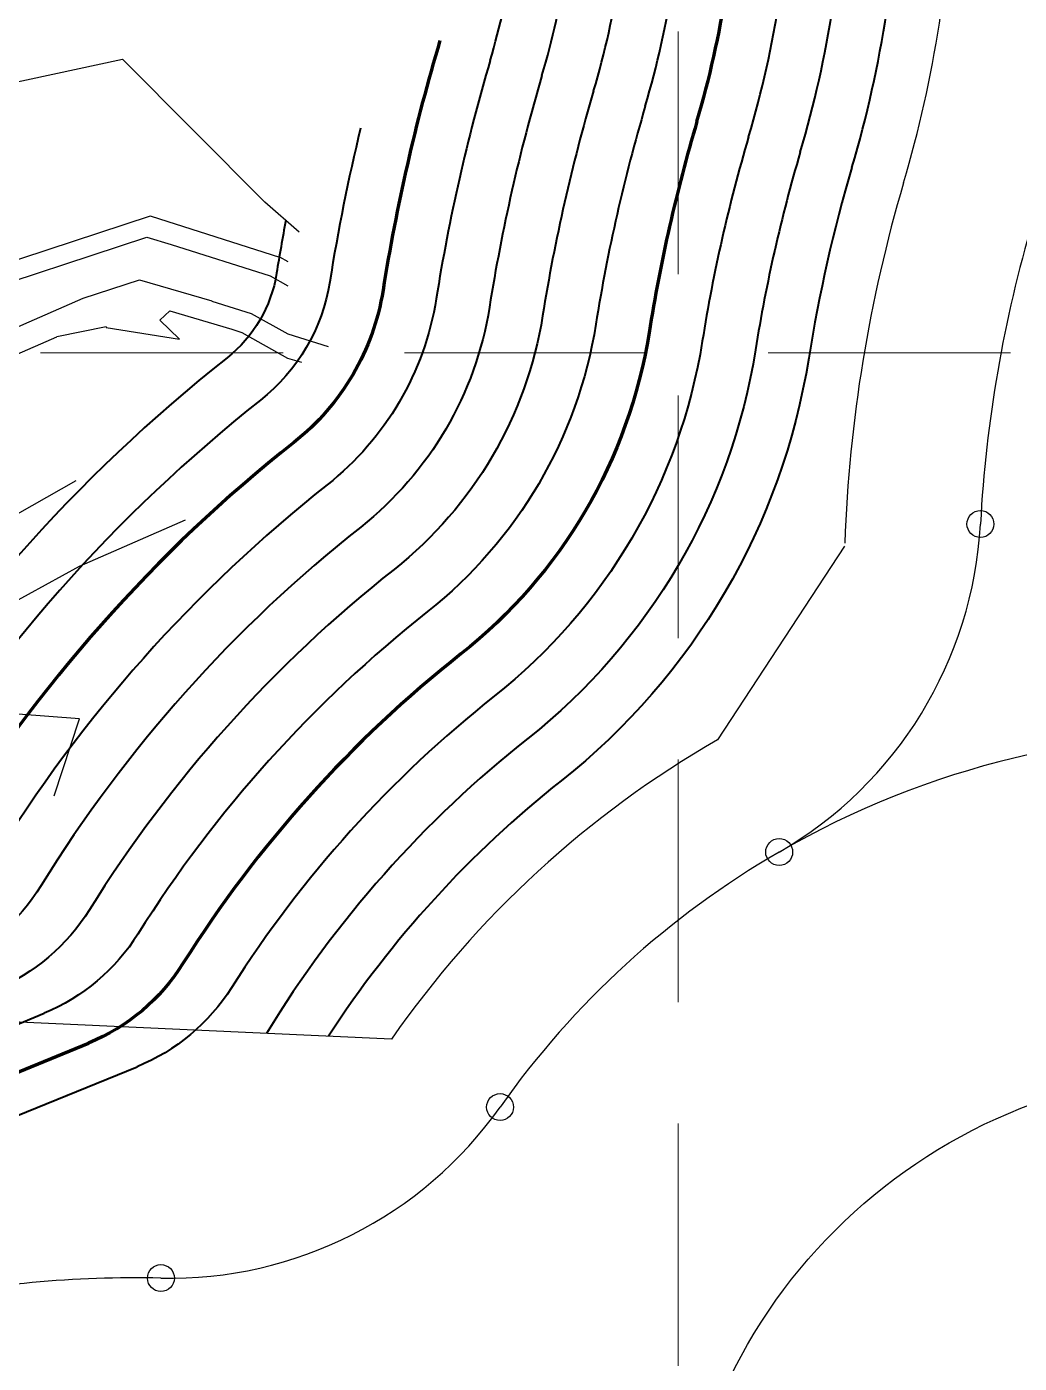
# Model space of a CAD drawing. Header units: feet. Extents: x 10084 to 13321, y 3329 to 8503.
# Drawn here: x 11977.2 to 12050.9, y 5356.9 to 5456.1 of the extents above; entities that cross this region are included whole.
import ezdxf

# ---------------------------------------------------------------- set-up
doc = ezdxf.new("R2010")
doc.units = ezdxf.units.FT
doc.header["$LTSCALE"] = 40
doc.header["$MEASUREMENT"] = 0
for name, pattern in [('( Dashdot )', [1.001, 0.5, -0.25, 0.001, -0.25]), ('DASHED', [0.75, 0.5, -0.25]), ('HIDDEN', [0.375, 0.25, -0.125])]:
    doc.linetypes.add(name, pattern=pattern)
for name, color, linetype in [('CONT-L', 55, 'Continuous'), ('CURB', 4, 'Continuous'), ('GRID', 254, 'DASHED'), ('Level 1', 7, 'Continuous'), ('ROW', 3, '( Dashdot )')]:
    doc.layers.add(name, color=color, linetype=linetype)

msp = doc.modelspace()

# ---------------------------------------------------------------- linework, layer by layer
at = {"layer": 'CONT-L', "color": 5, "extrusion": (0.210692, -0.977553, 0), "elevation": -2806.267}
msp.add_lwpolyline([(12853.733, 548), (12864.335, 548)], dxfattribs=at)
at = {"layer": 'CONT-L', "color": 5}
for points, elevation in [([(11984.307, 5453.681), (11994.884, 5443.086)], 548), ([(11987.937, 5439.946), (11995.274, 5437.611)], 546), ([(11993.872, 5434.812), (11996.574, 5433.297)], 544), ([(11983.098, 5433.838), (11983.09, 5433.775)], 543), ([(11992.439, 5433.645), (11993.171, 5433.413)], 543), ([(11993.171, 5433.413), (11996.569, 5431.508)], 543), ([(11980.849, 5422.399), (11973.381, 5418.163)], 544), ([(11988.954, 5419.488), (11981.09, 5416.054)], 546), ([(11981.09, 5416.054), (11976.043, 5413.275)], 546), ([(11981.112, 5404.73), (11965.794, 5405.893)], 547)]:
    msp.add_lwpolyline(points, dxfattribs=dict(at, elevation=elevation))
at = {"layer": 'CONT-L', "color": 5, "extrusion": (-0.656222, -0.754568, 0), "elevation": -11978.486}
msp.add_lwpolyline([(5479.078, 548), (5482.447, 548)], dxfattribs=at)
at = {"layer": 'CONT-L', "color": 5, "extrusion": (0.311466, -0.950257, 0)}
for points, elevation in [([(13065.036, 547), (13085.178, 547)], -1437.996), ([(13069.531, 546), (13084.428, 546)], -1436.579), ([(13078.521, 544), (13082.927, 544)], -1433.746)]:
    msp.add_lwpolyline(points, dxfattribs=dict(at, elevation=elevation))
at = {"layer": 'CONT-L', "color": 5, "extrusion": (-0.281492, -0.959564, 0)}
for points, elevation in [([(9969.816, 547), (9969.855, 547)], -8596.074), ([(9970, 546), (9971.886, 546)], -8594.482), ([(9973.167, 543), (9977.981, 543)], -8589.704)]:
    msp.add_lwpolyline(points, dxfattribs=dict(at, elevation=elevation))
at = {"layer": 'CONT-L', "color": 5, "extrusion": (-0.303204, -0.952926, 0)}
for points, elevation in [([(9772.136, 547), (9782.147, 547)], -8820.196), ([(9778.337, 544), (9781.415, 544)], -8815.557)]:
    msp.add_lwpolyline(points, dxfattribs=dict(at, elevation=elevation))
at = {"layer": 'CONT-L', "color": 5, "extrusion": (-0.488894, -0.872343, 0)}
for points, elevation in [([(7805.505, 547), (7806.21, 547)], -10609.446), ([(7805.577, 546), (7807.08, 546)], -10607.883)]:
    msp.add_lwpolyline(points, dxfattribs=dict(at, elevation=elevation))
at = {"layer": 'CONT-L', "color": 5, "extrusion": (0.281492, 0.959564, 0), "elevation": 8591.296}
msp.add_lwpolyline([(-9970.368, 544), (-9975.949, 544)], dxfattribs=at)
at = {"layer": 'CONT-L', "color": 5, "extrusion": (0.39988, -0.916567, 0), "elevation": -191.283}
msp.add_lwpolyline([(13142.082, 544), (13155.484, 544)], dxfattribs=at)
at = {"layer": 'CONT-L', "color": 5, "extrusion": (0.681399, -0.731912, 0), "elevation": 4190.543}
msp.add_lwpolyline([(12476.443, 543), (12477.436, 543)], dxfattribs=at)
at = {"layer": 'CONT-L', "color": 5, "extrusion": (0.200317, -0.979731, 0), "elevation": -2923.288}
msp.add_lwpolyline([(12824.977, 543), (12828.703, 543)], dxfattribs=at)
at = {"layer": 'CONT-L', "color": 5, "extrusion": (-0.156902, -0.987614, 0), "elevation": -7246.648}
msp.add_lwpolyline([(10982.097, 543), (10987.616, 543)], dxfattribs=at)
at = {"layer": 'CONT-L', "color": 5, "extrusion": (-0.699001, -0.715121, 0), "elevation": -12265.184}
msp.add_lwpolyline([(4775.652, 543), (4773.629, 543)], dxfattribs=at)
at = {"layer": 'CONT-L', "color": 5, "extrusion": (-0.39988, 0.916567, 0), "elevation": 189.448}
msp.add_lwpolyline([(-13142.016, 543), (-13152.557, 543)], dxfattribs=at)
at = {"layer": 'CONT-L', "color": 5, "extrusion": (-0.291708, -0.956507, 0)}
for points, elevation in [([(9889.877, 544), (9893.017, 544)], -8696.485), ([(9890.393, 543), (9891.458, 543)], -8694.772)]:
    msp.add_lwpolyline(points, dxfattribs=dict(at, elevation=elevation))
at = {"layer": 'CONT-L', "color": 5, "extrusion": (0.949666, -0.313264, 0), "elevation": 9684.948}
msp.add_lwpolyline([(8879.94, 547), (8885.939, 547)], dxfattribs=at)
at = {"layer": 'CURB', "color": 7}
for centre, radius in [((12047.999, 5419.193), 1), ((12033.06, 5394.855), 1), ((12065.846, 5338.151), 40.5), ((12012.341, 5375.933), 1), ((11987.162, 5363.245), 1)]:
    msp.add_circle(centre, radius, dxfattribs=at)
for centre, radius, start, end in [((12145.854, 5413.859), 98, 163.50986, 176.8797), ((12018.044, 5420.826), 30, 300.03619, 356.8797), ((12065.846, 5338.151), 65.5, 54.77844, 120.03619), ((12065.846, 5338.151), 65.5, 120.03619, 144.77273), ((11987.835, 5393.237), 30, 268.71427, 324.77273), ((11985.299, 5280.266), 83, 88.71428, 101.91175)]:
    msp.add_arc(centre, radius, start, end, dxfattribs=at)
at = {"layer": 'GRID', "color": 252, "linetype": 'HIDDEN', "lineweight": 0, "ltscale": 1.8}
for p, q in [((12025.562, 3736.727), (12025.562, 8418.163)), ((10169.237, 5431.9), (13236.209, 5431.9))]:
    msp.add_line(p, q, dxfattribs=at)
at = {"layer": 'Level 1', "color": 5, "linetype": 'Continuous', "lineweight": 40}
for p, q in [((11963.72, 5376.796), (11978.49, 5382.899)), ((11962.56, 5369.624), (11985.396, 5378.93))]:
    msp.add_line(p, q, dxfattribs=at)
at = {"layer": 'Level 1', "color": 5, "linetype": 'Continuous', "lineweight": 70}
msp.add_line((11962.059, 5372.582), (11981.799, 5380.685), dxfattribs=at)
at = {"layer": 'Level 1', "color": 5, "linetype": 'Continuous', "lineweight": 40}
for centre, radius, start, end in [((11955.998, 5470.061), 58, 343.50986, 358.95146), ((11955.998, 5470.061), 62, 343.50986, 358.95146), ((11955.998, 5470.061), 66, 343.50986, 358.97776), ((11955.998, 5470.061), 70, 343.50986, 358.97776), ((11955.998, 5470.061), 78, 343.50986, 358.97776), ((11955.998, 5470.061), 82, 343.50986, 358.97776), ((11955.998, 5470.061), 86, 343.50986, 359.27504), ((12145.854, 5413.859), 140, 163.50986, 170.93876), ((12145.854, 5413.859), 136, 163.50986, 170.93876), ((12145.854, 5413.859), 132, 163.50986, 170.93876), ((12145.854, 5413.859), 128, 163.50986, 170.93876), ((12145.854, 5413.859), 148, 166.44061, 170.93876), ((12145.854, 5413.859), 120, 163.50986, 170.93876), ((12145.854, 5413.859), 116, 163.50986, 170.93876), ((12145.854, 5413.859), 112, 163.50986, 170.93876), ((12145.854, 5413.859), 152, 169.43073, 170.93876), ((12065.846, 5338.151), 119, 128.31066, 148.95076), ((12065.846, 5338.151), 115, 128.31066, 148.79079), ((12065.846, 5338.151), 107, 128.31066, 148.43723), ((12065.846, 5338.151), 103, 128.31066, 148.24118), ((12065.846, 5338.151), 99, 128.31066, 148.03034), ((12065.846, 5338.151), 95, 128.31066, 147.80295), ((12065.846, 5338.151), 87, 128.31066, 147.58955), ((12065.846, 5338.151), 83, 128.31066, 148.59179), ((12065.846, 5338.151), 79, 128.31066, 146.98354)]:
    msp.add_arc(centre, radius, start, end, dxfattribs=at)
at = {"layer": 'Level 1', "color": 5, "linetype": 'Continuous', "lineweight": 70}
for centre, radius, start, end in [((11955.998, 5470.061), 74, 343.50986, 358.97776), ((12145.854, 5413.859), 144, 163.36982, 170.93876), ((12145.854, 5413.859), 124, 163.50986, 170.93876), ((12065.846, 5338.151), 111, 128.31066, 148.61999), ((12065.846, 5338.151), 91, 128.31066, 147.84746)]:
    msp.add_arc(centre, radius, start, end, dxfattribs=at)
at = {"layer": 'Level 1', "color": 5, "linetype": 'Continuous', "lineweight": 40, "extrusion": (0, 0, -1)}
for centre, radius, start, end in [((-11985.875, 5439.372), 10, 189.0612, 231.6893), ((-11985.875, 5439.372), 14, 189.0612, 231.6893), ((-11985.875, 5439.372), 22, 189.0612, 231.6893), ((-11985.875, 5439.372), 26, 189.0612, 231.6893), ((-11985.876, 5439.372), 30, 189.06136, 231.68946), ((-11985.875, 5439.372), 34, 189.06136, 231.68946), ((-11985.875, 5439.372), 42, 189.0612, 231.6893), ((-11985.875, 5439.372), 46, 189.06122, 231.68932), ((-11985.875, 5439.372), 50, 189.06123, 231.68933), ((-11965.514, 5400.259), 15, 211.75882, 247.5479), ((-11969.136, 5398.51), 15, 211.96966, 247.5479), ((-11972.762, 5396.762), 15, 212.19705, 247.5479), ((-11979.734, 5392.821), 15, 212.41045, 247.82649)]:
    msp.add_arc(centre, radius, start, end, dxfattribs=at)
at = {"layer": 'Level 1', "color": 5, "linetype": 'Continuous', "lineweight": 70, "extrusion": (0, 0, -1)}
for centre, radius, start, end in [((-11985.875, 5439.372), 18, 189.0612, 231.6893), ((-11985.875, 5439.372), 38, 189.06118, 231.68928), ((-11976.103, 5394.561), 15, 212.15254, 247.68247)]:
    msp.add_arc(centre, radius, start, end, dxfattribs=at)
at = {"layer": 'ROW', "color": 7, "linetype": 'Continuous'}
for p, q in [((12037.915, 5417.562), (12028.479, 5403.179)), ((12004.28, 5380.984), (11941.656, 5383.824))]:
    msp.add_line(p, q, dxfattribs=at)
for centre, radius, start, end in [((11955.998, 5470.061), 90, 343.50986, 358.97776), ((12145.854, 5413.859), 108, 163.50986, 177.91796), ((12065.846, 5338.151), 75, 119.88285, 145.17218)]:
    msp.add_arc(centre, radius, start, end, dxfattribs=at)

doc.saveas('drawing.dxf')
